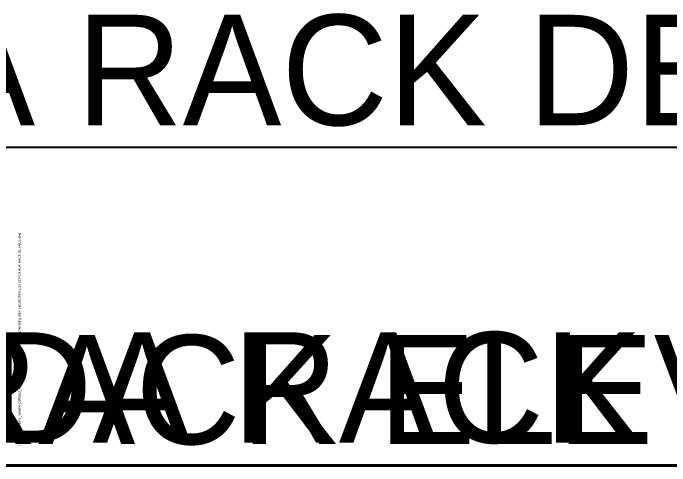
# Paper-space layout 'PV12-03 PCS AUX RACK DETAILS (2)' of a CAD drawing. Header units: feet. Extents: x 5 to 119, y -1 to 23.
# Drawn here: x 34.38 to 62.39, y -0.86 to 18.45 of the extents above; entities that cross this region are included whole.
import ezdxf
from ezdxf.enums import TextEntityAlignment as Align

# ---------------------------------------------------------------- set-up
doc = ezdxf.new("R2018")
doc.units = ezdxf.units.FT
doc.header["$MEASUREMENT"] = 0
doc.layers.add('G-ANNO-TEXT', color=1, linetype='Continuous')
doc.layers.add('G-NPLT', color=67, linetype='Continuous', plot=False)
doc.styles.add('NEI-A', font='arial.ttf')

# ---------------------------------------------------------------- blocks, each defined once
blk = doc.blocks.new('DETAIL_TITLE')
at = {"style": 'NEI-A', "flags": 8}
blk.add_attdef('#', text='', height=0.25, dxfattribs=at).set_placement((0.592, -0.511), align=Align.MIDDLE_CENTER)
at = {"lineweight": 30, "flags": 104}
blk.add_attdef('DETAIL_TITLE', text='', height=0.25, dxfattribs=at).set_placement((0.91, -0.525), align=Align.BOTTOM_LEFT)
at = {"style": 'NEI-A'}
for tag, p in [('SCALE:', (0.939, -0.738)), ('1"_=_', (1.547, -0.738))]:
    blk.add_attdef(tag, text='', height=0.109, dxfattribs=at).set_placement(p, align=Align.BOTTOM_LEFT)

psp = doc.layouts.new('PV12-03 PCS AUX RACK DETAILS (2)')

# ---------------------------------------------------------------- block references
at = {"layer": 'G-ANNO-TEXT'}
ref = psp.add_blockref('DETAIL_TITLE', (12.703, 18.604), dxfattribs=at)
lines = psp.add_mtext('{\\LSCADA RACK DETAIL PLAN VIEW}', dxfattribs={"layer": '0', "insert": (13.613, 18.379), "char_height": 4.7109, "attachment_point": 1})
ref.add_attrib('DETAIL_TITLE', '', (13.613, 18.379)).embed_mtext(lines)
ref = psp.add_blockref('DETAIL_TITLE', (6.914, 4.937), dxfattribs=at)
lines = psp.add_mtext('{\\LSCADA RACK ELEVATION DETAIL}', dxfattribs={"layer": '0', "insert": (7.824, 4.712), "char_height": 4.64724, "attachment_point": 1})
ref.add_attrib('DETAIL_TITLE', '', (7.824, 4.712)).embed_mtext(lines)
ref = psp.add_blockref('DETAIL_TITLE', (19.357, 5.059), dxfattribs=at)
lines = psp.add_mtext('{\\LSCADA RACK DETAIL SIDE VIEW}', dxfattribs={"layer": '0', "insert": (20.266, 4.834), "char_height": 4.7109, "attachment_point": 1})
ref.add_attrib('DETAIL_TITLE', '', (20.266, 4.834)).embed_mtext(lines)

# ---------------------------------------------------------------- texts
at = {"layer": 'G-NPLT', "insert": (34.6, 0), "char_height": 0.1, "width": 13.97168, "attachment_point": 1, "rotation": 90, "style": 'NEI-A'}
psp.add_mtext('H:\\\\ops_std_dev\\\\PS_Solar\\\\4_DWGs\\\\2_NEI\\\\Solar\\\\nei standard pv solar drawings\\\\working in\\\\pv electrical\\\\PV.E12-02 PCS AUX RACK DETAILS.dwg', dxfattribs=at)

doc.saveas('drawing.dxf')
